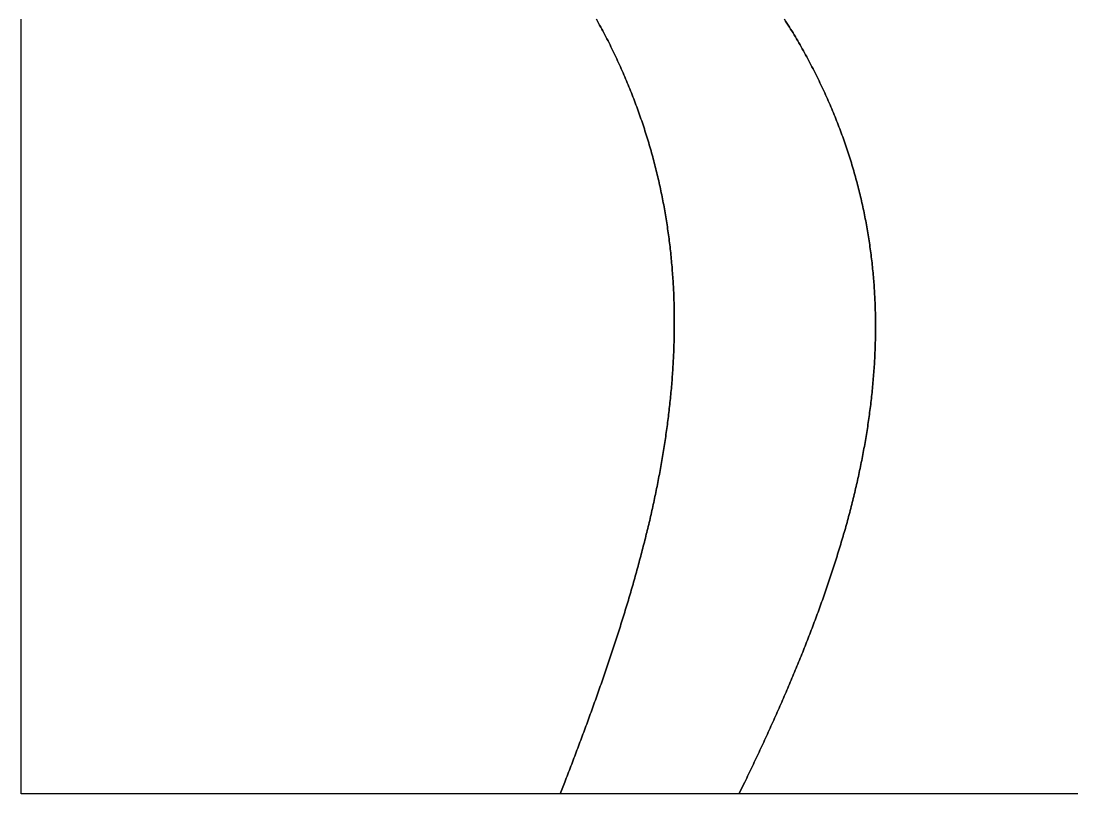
# Model space of a CAD drawing. Header units: millimetres. Extents: x 0 to 526, y 0 to 387.
# Drawn here: x 0 to 263, y 0 to 193.5 of the extents above; entities that cross this region are included whole.
import ezdxf

# ---------------------------------------------------------------- set-up
doc = ezdxf.new("R2010")
doc.units = ezdxf.units.MM
for name, color, linetype in [('P01', 3, 'CONTINUOUS'), ('P02', 3, 'CONTINUOUS'), ('P03', 3, 'CONTINUOUS')]:
    doc.layers.add(name, color=color, linetype=linetype)

msp = doc.modelspace()

# ---------------------------------------------------------------- linework, layer by layer
at = {"layer": 'P01'}
msp.add_lwpolyline([(143.986563, 194), (144.259843, 193.5), (144.532784, 193), (144.80353, 192.5), (145.072087, 192), (145.338458, 191.5), (145.60265, 191), (145.864668, 190.5), (146.124516, 190), (146.382199, 189.5), (146.637724, 189), (146.891094, 188.5), (147.142315, 188), (147.391392, 187.5), (147.638331, 187), (147.883136, 186.5), (148.125812, 186), (148.366365, 185.5), (148.604799, 185), (148.84112, 184.5), (149.075333, 184), (149.307443, 183.5), (149.537455, 183), (149.765374, 182.5), (149.991205, 182), (150.214954, 181.5), (150.436625, 181), (150.656224, 180.5), (150.873755, 180), (151.089224, 179.5), (151.302637, 179), (151.513997, 178.5), (151.72331, 178), (151.930582, 177.5), (152.135817, 177), (152.33902, 176.5), (152.540198, 176), (152.739353, 175.5), (152.936493, 175), (153.131621, 174.5), (153.324744, 174), (153.515865, 173.5), (153.704991, 173), (153.892126, 172.5), (154.077275, 172), (154.260445, 171.5), (154.441638, 171), (154.620862, 170.5), (154.79812, 170), (154.973418, 169.5), (155.146762, 169), (155.318155, 168.5), (155.487604, 168), (155.655114, 167.5), (155.820689, 167), (155.984334, 166.5), (156.146055, 166), (156.305857, 165.5), (156.463745, 165), (156.619724, 164.5), (156.7738, 164), (156.925976, 163.5), (157.076259, 163), (157.224654, 162.5), (157.371165, 162), (157.515797, 161.5), (157.658557, 161), (157.799448, 160.5), (157.938477, 160), (158.075647, 159.5), (158.210965, 159), (158.344436, 158.5), (158.476063, 158), (158.605854, 157.5), (158.733812, 157), (158.859942, 156.5), (158.984251, 156), (159.106743, 155.5), (159.227423, 155), (159.346296, 154.5), (159.463367, 154), (159.578642, 153.5), (159.692125, 153), (159.803822, 152.5), (159.913738, 152), (160.021878, 151.5), (160.128247, 151), (160.232849, 150.5), (160.335691, 150), (160.436778, 149.5), (160.536113, 149), (160.633704, 148.5), (160.729553, 148), (160.823668, 147.5), (160.916052, 147), (161.006712, 146.5), (161.095651, 146), (161.182876, 145.5), (161.268391, 145), (161.352201, 144.5), (161.434312, 144), (161.514729, 143.5), (161.593456, 143), (161.670499, 142.5), (161.745863, 142), (161.819553, 141.5), (161.891574, 141), (161.961931, 140.5), (162.03063, 140), (162.097675, 139.5), (162.163072, 139), (162.226825, 138.5), (162.288941, 138), (162.349423, 137.5), (162.408277, 137), (162.465508, 136.5), (162.521122, 136), (162.575123, 135.5), (162.627516, 135), (162.678307, 134.5), (162.727501, 134), (162.775102, 133.5), (162.821117, 133), (162.865549, 132.5), (162.908404, 132), (162.949688, 131.5), (162.989405, 131), (163.02756, 130.5), (163.064159, 130), (163.099206, 129.5), (163.132707, 129), (163.164667, 128.5), (163.195091, 128), (163.223985, 127.5), (163.251352, 127), (163.277198, 126.5), (163.301529, 126), (163.32435, 125.5), (163.345665, 125), (163.36548, 124.5), (163.383799, 124), (163.400629, 123.5), (163.415974, 123), (163.429839, 122.5), (163.442229, 122), (163.453149, 121.5), (163.462605, 121), (163.470602, 120.5), (163.477144, 120), (163.482237, 119.5), (163.485886, 119), (163.488096, 118.5), (163.488872, 118), (163.488219, 117.5), (163.486143, 117), (163.482648, 116.5), (163.47774, 116), (163.471423, 115.5), (163.463703, 115), (163.454585, 114.5), (163.444074, 114), (163.432175, 113.5), (163.418894, 113), (163.404234, 112.5), (163.388202, 112), (163.370803, 111.5), (163.352041, 111), (163.331922, 110.5), (163.310451, 110), (163.287633, 109.5), (163.263473, 109), (163.237976, 108.5), (163.211148, 108), (163.182993, 107.5), (163.153516, 107), (163.122723, 106.5), (163.090619, 106), (163.057208, 105.5), (163.022497, 105), (162.986489, 104.5), (162.949191, 104), (162.910607, 103.5), (162.870742, 103), (162.829602, 102.5), (162.787192, 102), (162.743516, 101.5), (162.69858, 101), (162.652389, 100.5), (162.604947, 100), (162.556261, 99.5), (162.506336, 99), (162.455175, 98.5), (162.402786, 98), (162.349171, 97.5), (162.294338, 97), (162.23829, 96.5), (162.181033, 96), (162.122572, 95.5), (162.062912, 95), (162.002058, 94.5), (161.940016, 94), (161.87679, 93.5), (161.812386, 93), (161.746808, 92.5), (161.680062, 92), (161.612153, 91.5), (161.543086, 91), (161.472866, 90.5), (161.401498, 90), (161.328988, 89.5), (161.25534, 89), (161.180559, 88.5), (161.104651, 88), (161.027621, 87.5), (160.949474, 87), (160.870214, 86.5), (160.789848, 86), (160.70838, 85.5), (160.625815, 85), (160.542159, 84.5), (160.457416, 84), (160.371591, 83.5), (160.284691, 83), (160.196719, 82.5), (160.107681, 82), (160.017582, 81.5), (159.926427, 81), (159.834221, 80.5), (159.74097, 80), (159.646679, 79.5), (159.551352, 79), (159.454994, 78.5), (159.357611, 78), (159.259209, 77.5), (159.159791, 77), (159.059363, 76.5), (158.957931, 76), (158.855499, 75.5), (158.752072, 75), (158.647656, 74.5), (158.542256, 74), (158.435876, 73.5), (158.328522, 73), (158.2202, 72.5), (158.110913, 72), (158.000668, 71.5), (157.889468, 71), (157.777321, 70.5), (157.664229, 70), (157.5502, 69.5), (157.435237, 69), (157.319346, 68.5), (157.202532, 68), (157.0848, 67.5), (156.966155, 67), (156.846603, 66.5), (156.726147, 66), (156.604795, 65.5), (156.48255, 65), (156.359417, 64.5), (156.235403, 64), (156.110511, 63.5), (155.984748, 63), (155.858117, 62.5), (155.730625, 62), (155.602277, 61.5), (155.473076, 61), (155.34303, 60.5), (155.212142, 60), (155.080417, 59.5), (154.947862, 59), (154.814481, 58.5), (154.680279, 58), (154.545261, 57.5), (154.409432, 57), (154.272798, 56.5), (154.135363, 56), (153.997134, 55.5), (153.858113, 55), (153.718308, 54.5), (153.577723, 54), (153.436363, 53.5), (153.294233, 53), (153.151338, 52.5), (153.007684, 52), (152.863275, 51.5), (152.718117, 51), (152.572215, 50.5), (152.425573, 50), (152.278198, 49.5), (152.130093, 49), (151.981265, 48.5), (151.831718, 48), (151.681458, 47.5), (151.530489, 47), (151.378816, 46.5), (151.226445, 46), (151.073382, 45.5), (150.91963, 45), (150.765195, 44.5), (150.610082, 44), (150.454296, 43.5), (150.297843, 43), (150.140728, 42.5), (149.982955, 42), (149.824529, 41.5), (149.665457, 41), (149.505742, 40.5), (149.345391, 40), (149.184407, 39.5), (149.022797, 39), (148.860565, 38.5), (148.697716, 38), (148.534257, 37.5), (148.37019, 37), (148.205523, 36.5), (148.040259, 36), (147.874405, 35.5), (147.707964, 35), (147.540943, 34.5), (147.373346, 34), (147.205179, 33.5), (147.036446, 33), (146.867153, 32.5), (146.697304, 32), (146.526905, 31.5), (146.355962, 31), (146.184478, 30.5), (146.01246, 30), (145.839911, 29.5), (145.666839, 29), (145.493246, 28.5), (145.31914, 28), (145.144524, 27.5), (144.969404, 27), (144.793785, 26.5), (144.617672, 26), (144.44107, 25.5), (144.263984, 25), (144.08642, 24.5), (143.908382, 24), (143.729876, 23.5), (143.550906, 23), (143.371479, 22.5), (143.191598, 22), (143.011269, 21.5), (142.830498, 21), (142.649288, 20.5), (142.467646, 20), (142.285577, 19.5), (142.103085, 19), (141.920176, 18.5), (141.736854, 18), (141.553125, 17.5), (141.368995, 17), (141.184467, 16.5), (140.999548, 16), (140.814242, 15.5), (140.628555, 15), (140.442491, 14.5), (140.256055, 14), (140.069254, 13.5), (139.882091, 13), (139.694572, 12.5), (139.506703, 12), (139.318487, 11.5), (139.129931, 11), (138.941039, 10.5), (138.751817, 10), (138.56227, 9.5), (138.372402, 9), (138.182219, 8.5), (137.991726, 8), (137.800928, 7.5), (137.60983, 7), (137.418437, 6.5), (137.226755, 6), (137.034788, 5.5), (136.842542, 5), (136.650022, 4.5), (136.457232, 4), (136.264179, 3.5), (136.070866, 3), (134.910224, 0), (0, 0), (0, 3), (0, 3.5), (0, 4), (0, 4.5), (0, 5), (0, 5.5), (0, 6), (0, 6.5), (0, 7), (0, 7.5), (0, 8), (0, 8.5), (0, 9), (0, 9.5), (0, 10), (0, 10.5), (0, 11), (0, 11.5), (0, 12), (0, 12.5), (0, 13), (0, 13.5), (0, 14), (0, 14.5), (0, 15), (0, 15.5), (0, 16), (0, 16.5), (0, 17), (0, 17.5), (0, 18), (0, 18.5), (0, 19), (0, 19.5), (0, 20), (0, 20.5), (0, 21), (0, 21.5), (0, 22), (0, 22.5), (0, 23), (0, 23.5), (0, 24), (0, 24.5), (0, 25), (0, 25.5), (0, 26), (0, 26.5), (0, 27), (0, 27.5), (0, 28), (0, 28.5), (0, 29), (0, 29.5), (0, 30), (0, 30.5), (0, 31), (0, 31.5), (0, 32), (0, 32.5), (0, 33), (0, 33.5), (0, 34), (0, 34.5), (0, 35), (0, 35.5), (0, 36), (0, 36.5), (0, 37), (0, 37.5), (0, 38), (0, 38.5), (0, 39), (0, 39.5), (0, 40), (0, 40.5), (0, 41), (0, 41.5), (0, 42), (0, 42.5), (0, 43), (0, 43.5), (0, 44), (0, 44.5), (0, 45), (0, 45.5), (0, 46), (0, 46.5), (0, 47), (0, 47.5), (0, 48), (0, 48.5), (0, 49), (0, 49.5), (0, 50), (0, 50.5), (0, 51), (0, 51.5), (0, 52), (0, 52.5), (0, 53), (0, 53.5), (0, 54), (0, 54.5), (0, 55), (0, 55.5), (0, 56), (0, 56.5), (0, 57), (0, 57.5), (0, 58), (0, 58.5), (0, 59), (0, 59.5), (0, 60), (0, 60.5), (0, 61), (0, 61.5), (0, 62), (0, 62.5), (0, 63), (0, 63.5), (0, 64), (0, 64.5), (0, 65), (0, 65.5), (0, 66), (0, 66.5), (0, 67), (0, 67.5), (0, 68), (0, 68.5), (0, 69), (0, 69.5), (0, 70), (0, 70.5), (0, 71), (0, 71.5), (0, 72), (0, 72.5), (0, 73), (0, 73.5), (0, 74), (0, 74.5), (0, 75), (0, 75.5), (0, 76), (0, 76.5), (0, 77), (0, 77.5), (0, 78), (0, 78.5), (0, 79), (0, 79.5), (0, 80), (0, 80.5), (0, 81), (0, 81.5), (0, 82), (0, 82.5), (0, 83), (0, 83.5), (0, 84), (0, 84.5), (0, 85), (0, 85.5), (0, 86), (0, 86.5), (0, 87), (0, 87.5), (0, 88), (0, 88.5), (0, 89), (0, 89.5), (0, 90), (0, 90.5), (0, 91), (0, 91.5), (0, 92), (0, 92.5), (0, 93), (0, 93.5), (0, 94), (0, 94.5), (0, 95), (0, 95.5), (0, 96), (0, 96.5), (0, 97), (0, 97.5), (0, 98), (0, 98.5), (0, 99), (0, 99.5), (0, 100), (0, 100.5), (0, 101), (0, 101.5), (0, 102), (0, 102.5), (0, 103), (0, 103.5), (0, 104), (0, 104.5), (0, 105), (0, 105.5), (0, 106), (0, 106.5), (0, 107), (0, 107.5), (0, 108), (0, 108.5), (0, 109), (0, 109.5), (0, 110), (0, 110.5), (0, 111), (0, 111.5), (0, 112), (0, 112.5), (0, 113), (0, 113.5), (0, 114), (0, 114.5), (0, 115), (0, 115.5), (0, 116), (0, 116.5), (0, 117), (0, 117.5), (0, 118), (0, 118.5), (0, 119), (0, 119.5), (0, 120), (0, 120.5), (0, 121), (0, 121.5), (0, 122), (0, 122.5), (0, 123), (0, 123.5), (0, 124), (0, 124.5), (0, 125), (0, 125.5), (0, 126), (0, 126.5), (0, 127), (0, 127.5), (0, 128), (0, 128.5), (0, 129), (0, 129.5), (0, 130), (0, 130.5), (0, 131), (0, 131.5), (0, 132), (0, 132.5), (0, 133), (0, 133.5), (0, 134), (0, 134.5), (0, 135), (0, 135.5), (0, 136), (0, 136.5), (0, 137), (0, 137.5), (0, 138), (0, 138.5), (0, 139), (0, 139.5), (0, 140), (0, 140.5), (0, 141), (0, 141.5), (0, 142), (0, 142.5), (0, 143), (0, 143.5), (0, 144), (0, 144.5), (0, 145), (0, 145.5), (0, 146), (0, 146.5), (0, 147), (0, 147.5), (0, 148), (0, 148.5), (0, 149), (0, 149.5), (0, 150), (0, 150.5), (0, 151), (0, 151.5), (0, 152), (0, 152.5), (0, 153), (0, 153.5), (0, 154), (0, 154.5), (0, 155), (0, 155.5), (0, 156), (0, 156.5), (0, 157), (0, 157.5), (0, 158), (0, 158.5), (0, 159), (0, 159.5), (0, 160), (0, 160.5), (0, 161), (0, 161.5), (0, 162), (0, 162.5), (0, 163), (0, 163.5), (0, 164), (0, 164.5), (0, 165), (0, 165.5), (0, 166), (0, 166.5), (0, 167), (0, 167.5), (0, 168), (0, 168.5), (0, 169), (0, 169.5), (0, 170), (0, 170.5), (0, 171), (0, 171.5), (0, 172), (0, 172.5), (0, 173), (0, 173.5), (0, 174), (0, 174.5), (0, 175), (0, 175.5), (0, 176), (0, 176.5), (0, 177), (0, 177.5), (0, 178), (0, 178.5), (0, 179), (0, 179.5), (0, 180), (0, 180.5), (0, 181), (0, 181.5), (0, 182), (0, 182.5), (0, 183), (0, 183.5), (0, 184), (0, 184.5), (0, 185), (0, 185.5), (0, 186), (0, 186.5), (0, 187), (0, 187.5), (0, 188), (0, 188.5), (0, 189), (0, 189.5), (0, 190), (0, 190.5), (0, 191), (0, 191.5), (0, 192), (0, 192.5), (0, 193), (0, 193.5), (0, 194)], dxfattribs=at)
at = {"layer": 'P02'}
msp.add_lwpolyline([(191.033131, 194), (191.346457, 193.5), (191.659571, 193), (191.970237, 192.5), (192.278459, 192), (192.584243, 191.5), (192.887594, 191), (193.188517, 190.5), (193.487017, 190), (193.7831, 189.5), (194.076771, 189), (194.368034, 188.5), (194.656896, 188), (194.943362, 187.5), (195.227436, 187), (195.509124, 186.5), (195.788431, 186), (196.065362, 185.5), (196.339923, 185), (196.612118, 184.5), (196.881954, 184), (197.149435, 183.5), (197.414566, 183), (197.677353, 182.5), (197.9378, 182), (198.195914, 181.5), (198.451699, 181), (198.705161, 180.5), (198.956304, 180), (199.205135, 179.5), (199.451657, 179), (199.695877, 178.5), (199.937799, 178), (200.17743, 177.5), (200.414773, 177), (200.649834, 176.5), (200.88262, 176), (201.113133, 175.5), (201.341381, 175), (201.567368, 174.5), (201.791099, 174), (202.01258, 173.5), (202.231816, 173), (202.448811, 172.5), (202.663572, 172), (202.876104, 171.5), (203.086411, 171), (203.294499, 170.5), (203.500373, 170), (203.704038, 169.5), (203.9055, 169), (204.104764, 168.5), (204.301834, 168), (204.496717, 167.5), (204.689418, 167), (204.879941, 166.5), (205.068292, 166), (205.254476, 165.5), (205.438498, 165), (205.620364, 164.5), (205.800079, 164), (205.977647, 163.5), (206.153075, 163), (206.326367, 162.5), (206.497529, 162), (206.666566, 161.5), (206.833482, 161), (206.998284, 160.5), (207.160977, 160), (207.321565, 159.5), (207.480054, 159), (207.63645, 158.5), (207.790757, 158), (207.94298, 157.5), (208.093125, 157), (208.241197, 156.5), (208.387202, 156), (208.531144, 155.5), (208.673028, 155), (208.812861, 154.5), (208.950647, 154), (209.086391, 153.5), (209.220098, 153), (209.351775, 152.5), (209.481425, 152), (209.609055, 151.5), (209.734669, 151), (209.858273, 150.5), (209.979872, 150), (210.099471, 149.5), (210.217075, 149), (210.332689, 148.5), (210.44632, 148), (210.557971, 147.5), (210.667649, 147), (210.775358, 146.5), (210.881104, 146), (210.984892, 145.5), (211.086726, 145), (211.186613, 144.5), (211.284558, 144), (211.380565, 143.5), (211.47464, 143), (211.566789, 142.5), (211.657016, 142), (211.745326, 141.5), (211.831726, 141), (211.916219, 140.5), (211.998812, 140), (212.079509, 139.5), (212.158316, 139), (212.235237, 138.5), (212.310279, 138), (212.383447, 137.5), (212.454745, 137), (212.524178, 136.5), (212.591753, 136), (212.657474, 135.5), (212.721347, 135), (212.783376, 134.5), (212.843567, 134), (212.901925, 133.5), (212.958456, 133), (213.013164, 132.5), (213.066055, 132), (213.117134, 131.5), (213.166406, 131), (213.213877, 130.5), (213.259551, 130), (213.303434, 129.5), (213.345531, 129), (213.385848, 128.5), (213.424389, 128), (213.46116, 127.5), (213.496166, 127), (213.529412, 126.5), (213.560904, 126), (213.590646, 125.5), (213.618644, 125), (213.644903, 124.5), (213.669428, 124), (213.692225, 123.5), (213.713299, 123), (213.732654, 122.5), (213.750297, 122), (213.766232, 121.5), (213.780465, 121), (213.793001, 120.5), (213.803844, 120), (213.813001, 119.5), (213.820477, 119), (213.826276, 118.5), (213.830404, 118), (213.832866, 117.5), (213.833668, 117), (213.832814, 116.5), (213.83031, 116), (213.826161, 115.5), (213.820372, 115), (213.812949, 114.5), (213.803896, 114), (213.79322, 113.5), (213.780924, 113), (213.767015, 112.5), (213.751497, 112), (213.734376, 111.5), (213.715657, 111), (213.695346, 110.5), (213.673447, 110), (213.649965, 109.5), (213.624906, 109), (213.598276, 108.5), (213.570078, 108), (213.54032, 107.5), (213.509005, 107), (213.476139, 106.5), (213.441727, 106), (213.405774, 105.5), (213.368287, 105), (213.329269, 104.5), (213.288726, 104), (213.246663, 103.5), (213.203086, 103), (213.158, 102.5), (213.11141, 102), (213.06332, 101.5), (213.013738, 101), (212.962666, 100.5), (212.910112, 100), (212.85608, 99.5), (212.800575, 99), (212.743602, 98.5), (212.685167, 98), (212.625275, 97.5), (212.563931, 97), (212.501141, 96.5), (212.436909, 96), (212.371241, 95.5), (212.304142, 95), (212.235617, 94.5), (212.165671, 94), (212.094311, 93.5), (212.02154, 93), (211.947364, 92.5), (211.871789, 92), (211.794819, 91.5), (211.71646, 91), (211.636717, 90.5), (211.555595, 90), (211.4731, 89.5), (211.389236, 89), (211.304009, 88.5), (211.217424, 88), (211.129487, 87.5), (211.040202, 87), (210.949575, 86.5), (210.85761, 86), (210.764314, 85.5), (210.669692, 85), (210.573748, 84.5), (210.476487, 84), (210.377916, 83.5), (210.278039, 83), (210.176862, 82.5), (210.074389, 82), (209.970627, 81.5), (209.865579, 81), (209.759252, 80.5), (209.651651, 80), (209.54278, 79.5), (209.432645, 79), (209.321252, 78.5), (209.208605, 78), (209.09471, 77.5), (208.979571, 77), (208.863195, 76.5), (208.745586, 76), (208.62675, 75.5), (208.506691, 75), (208.385416, 74.5), (208.262928, 74), (208.139235, 73.5), (208.01434, 73), (207.888248, 72.5), (207.760966, 72), (207.632498, 71.5), (207.50285, 71), (207.372026, 70.5), (207.240033, 70), (207.106875, 69.5), (206.972557, 69), (206.837084, 68.5), (206.700463, 68), (206.562698, 67.5), (206.423794, 67), (206.283756, 66.5), (206.14259, 66), (206.000302, 65.5), (205.856895, 65), (205.712376, 64.5), (205.566749, 64), (205.42002, 63.5), (205.272195, 63), (205.123277, 62.5), (204.973273, 62), (204.822188, 61.5), (204.670027, 61), (204.516795, 60.5), (204.362497, 60), (204.207139, 59.5), (204.050725, 59), (203.893262, 58.5), (203.734754, 58), (203.575206, 57.5), (203.414624, 57), (203.253013, 56.5), (203.090378, 56), (202.926724, 55.5), (202.762057, 55), (202.596382, 54.5), (202.429704, 54), (202.262028, 53.5), (202.093359, 53), (201.923703, 52.5), (201.753065, 52), (201.58145, 51.5), (201.408864, 51), (201.235311, 50.5), (201.060796, 50), (200.885326, 49.5), (200.708905, 49), (200.531538, 48.5), (200.353231, 48), (200.173989, 47.5), (199.993817, 47), (199.81272, 46.5), (199.630703, 46), (199.447773, 45.5), (199.263933, 45), (199.07919, 44.5), (198.893547, 44), (198.707012, 43.5), (198.519588, 43), (198.331282, 42.5), (198.142097, 42), (197.95204, 41.5), (197.761116, 41), (197.56933, 40.5), (197.376687, 40), (197.183192, 39.5), (196.988851, 39), (196.793668, 38.5), (196.59765, 38), (196.400801, 37.5), (196.203126, 37), (196.004631, 36.5), (195.805321, 36), (195.605201, 35.5), (195.404277, 35), (195.202553, 34.5), (195.000034, 34), (194.796727, 33.5), (194.592636, 33), (194.387766, 32.5), (194.182123, 32), (193.975712, 31.5), (193.768538, 31), (193.560606, 30.5), (193.351922, 30), (193.142491, 29.5), (192.932317, 29), (192.721407, 28.5), (192.509765, 28), (192.297397, 27.5), (192.084307, 27), (191.870502, 26.5), (191.655986, 26), (191.440764, 25.5), (191.224842, 25), (191.008225, 24.5), (190.790919, 24), (190.572927, 23.5), (190.354257, 23), (190.134912, 22.5), (189.914898, 22), (189.69422, 21.5), (189.472884, 21), (189.250895, 20.5), (189.028257, 20), (188.804977, 19.5), (188.581058, 19), (188.356508, 18.5), (188.13133, 18), (187.905531, 17.5), (187.679114, 17), (187.452086, 16.5), (187.224452, 16), (186.996216, 15.5), (186.767385, 15), (186.537963, 14.5), (186.307956, 14), (186.077368, 13.5), (185.846205, 13), (185.614473, 12.5), (185.382176, 12), (185.149319, 11.5), (184.915909, 11), (184.681949, 10.5), (184.447446, 10), (184.212404, 9.5), (183.97683, 9), (183.740727, 8.5), (183.504101, 8), (183.266957, 7.5), (183.029302, 7), (182.791139, 6.5), (182.552474, 6), (182.313312, 5.5), (182.073659, 5), (181.83352, 4.5), (181.592899, 4), (181.351803, 3.5), (181.110236, 3), (179.659433, 0), (134.910224, 0), (136.070866, 3), (136.264179, 3.5), (136.457232, 4), (136.650022, 4.5), (136.842542, 5), (137.034788, 5.5), (137.226755, 6), (137.418437, 6.5), (137.60983, 7), (137.800928, 7.5), (137.991726, 8), (138.182219, 8.5), (138.372402, 9), (138.56227, 9.5), (138.751817, 10), (138.941039, 10.5), (139.129931, 11), (139.318487, 11.5), (139.506703, 12), (139.694572, 12.5), (139.882091, 13), (140.069254, 13.5), (140.256055, 14), (140.442491, 14.5), (140.628555, 15), (140.814242, 15.5), (140.999548, 16), (141.184467, 16.5), (141.368995, 17), (141.553125, 17.5), (141.736854, 18), (141.920176, 18.5), (142.103085, 19), (142.285577, 19.5), (142.467646, 20), (142.649288, 20.5), (142.830498, 21), (143.011269, 21.5), (143.191598, 22), (143.371479, 22.5), (143.550906, 23), (143.729876, 23.5), (143.908382, 24), (144.08642, 24.5), (144.263984, 25), (144.44107, 25.5), (144.617672, 26), (144.793785, 26.5), (144.969404, 27), (145.144524, 27.5), (145.31914, 28), (145.493246, 28.5), (145.666839, 29), (145.839911, 29.5), (146.01246, 30), (146.184478, 30.5), (146.355962, 31), (146.526905, 31.5), (146.697304, 32), (146.867153, 32.5), (147.036446, 33), (147.205179, 33.5), (147.373346, 34), (147.540943, 34.5), (147.707964, 35), (147.874405, 35.5), (148.040259, 36), (148.205523, 36.5), (148.37019, 37), (148.534257, 37.5), (148.697716, 38), (148.860565, 38.5), (149.022797, 39), (149.184407, 39.5), (149.345391, 40), (149.505742, 40.5), (149.665457, 41), (149.824529, 41.5), (149.982955, 42), (150.140728, 42.5), (150.297843, 43), (150.454296, 43.5), (150.610082, 44), (150.765195, 44.5), (150.91963, 45), (151.073382, 45.5), (151.226445, 46), (151.378816, 46.5), (151.530489, 47), (151.681458, 47.5), (151.831718, 48), (151.981265, 48.5), (152.130093, 49), (152.278198, 49.5), (152.425573, 50), (152.572215, 50.5), (152.718117, 51), (152.863275, 51.5), (153.007684, 52), (153.151338, 52.5), (153.294233, 53), (153.436363, 53.5), (153.577723, 54), (153.718308, 54.5), (153.858113, 55), (153.997134, 55.5), (154.135363, 56), (154.272798, 56.5), (154.409432, 57), (154.545261, 57.5), (154.680279, 58), (154.814481, 58.5), (154.947862, 59), (155.080417, 59.5), (155.212142, 60), (155.34303, 60.5), (155.473076, 61), (155.602277, 61.5), (155.730625, 62), (155.858117, 62.5), (155.984748, 63), (156.110511, 63.5), (156.235403, 64), (156.359417, 64.5), (156.48255, 65), (156.604795, 65.5), (156.726147, 66), (156.846603, 66.5), (156.966155, 67), (157.0848, 67.5), (157.202532, 68), (157.319346, 68.5), (157.435237, 69), (157.5502, 69.5), (157.664229, 70), (157.777321, 70.5), (157.889468, 71), (158.000668, 71.5), (158.110913, 72), (158.2202, 72.5), (158.328522, 73), (158.435876, 73.5), (158.542256, 74), (158.647656, 74.5), (158.752072, 75), (158.855499, 75.5), (158.957931, 76), (159.059363, 76.5), (159.159791, 77), (159.259209, 77.5), (159.357611, 78), (159.454994, 78.5), (159.551352, 79), (159.646679, 79.5), (159.74097, 80), (159.834221, 80.5), (159.926427, 81), (160.017582, 81.5), (160.107681, 82), (160.196719, 82.5), (160.284691, 83), (160.371591, 83.5), (160.457416, 84), (160.542159, 84.5), (160.625815, 85), (160.70838, 85.5), (160.789848, 86), (160.870214, 86.5), (160.949474, 87), (161.027621, 87.5), (161.104651, 88), (161.180559, 88.5), (161.25534, 89), (161.328988, 89.5), (161.401498, 90), (161.472866, 90.5), (161.543086, 91), (161.612153, 91.5), (161.680062, 92), (161.746808, 92.5), (161.812386, 93), (161.87679, 93.5), (161.940016, 94), (162.002058, 94.5), (162.062912, 95), (162.122572, 95.5), (162.181033, 96), (162.23829, 96.5), (162.294338, 97), (162.349171, 97.5), (162.402786, 98), (162.455175, 98.5), (162.506336, 99), (162.556261, 99.5), (162.604947, 100), (162.652389, 100.5), (162.69858, 101), (162.743516, 101.5), (162.787192, 102), (162.829602, 102.5), (162.870742, 103), (162.910607, 103.5), (162.949191, 104), (162.986489, 104.5), (163.022497, 105), (163.057208, 105.5), (163.090619, 106), (163.122723, 106.5), (163.153516, 107), (163.182993, 107.5), (163.211148, 108), (163.237976, 108.5), (163.263473, 109), (163.287633, 109.5), (163.310451, 110), (163.331922, 110.5), (163.352041, 111), (163.370803, 111.5), (163.388202, 112), (163.404234, 112.5), (163.418894, 113), (163.432175, 113.5), (163.444074, 114), (163.454585, 114.5), (163.463703, 115), (163.471423, 115.5), (163.47774, 116), (163.482648, 116.5), (163.486143, 117), (163.488219, 117.5), (163.488872, 118), (163.488096, 118.5), (163.485886, 119), (163.482237, 119.5), (163.477144, 120), (163.470602, 120.5), (163.462605, 121), (163.453149, 121.5), (163.442229, 122), (163.429839, 122.5), (163.415974, 123), (163.400629, 123.5), (163.383799, 124), (163.36548, 124.5), (163.345665, 125), (163.32435, 125.5), (163.301529, 126), (163.277198, 126.5), (163.251352, 127), (163.223985, 127.5), (163.195091, 128), (163.164667, 128.5), (163.132707, 129), (163.099206, 129.5), (163.064159, 130), (163.02756, 130.5), (162.989405, 131), (162.949688, 131.5), (162.908404, 132), (162.865549, 132.5), (162.821117, 133), (162.775102, 133.5), (162.727501, 134), (162.678307, 134.5), (162.627516, 135), (162.575123, 135.5), (162.521122, 136), (162.465508, 136.5), (162.408277, 137), (162.349423, 137.5), (162.288941, 138), (162.226825, 138.5), (162.163072, 139), (162.097675, 139.5), (162.03063, 140), (161.961931, 140.5), (161.891574, 141), (161.819553, 141.5), (161.745863, 142), (161.670499, 142.5), (161.593456, 143), (161.514729, 143.5), (161.434312, 144), (161.352201, 144.5), (161.268391, 145), (161.182876, 145.5), (161.095651, 146), (161.006712, 146.5), (160.916052, 147), (160.823668, 147.5), (160.729553, 148), (160.633704, 148.5), (160.536113, 149), (160.436778, 149.5), (160.335691, 150), (160.232849, 150.5), (160.128247, 151), (160.021878, 151.5), (159.913738, 152), (159.803822, 152.5), (159.692125, 153), (159.578642, 153.5), (159.463367, 154), (159.346296, 154.5), (159.227423, 155), (159.106743, 155.5), (158.984251, 156), (158.859942, 156.5), (158.733812, 157), (158.605854, 157.5), (158.476063, 158), (158.344436, 158.5), (158.210965, 159), (158.075647, 159.5), (157.938477, 160), (157.799448, 160.5), (157.658557, 161), (157.515797, 161.5), (157.371165, 162), (157.224654, 162.5), (157.076259, 163), (156.925976, 163.5), (156.7738, 164), (156.619724, 164.5), (156.463745, 165), (156.305857, 165.5), (156.146055, 166), (155.984334, 166.5), (155.820689, 167), (155.655114, 167.5), (155.487604, 168), (155.318155, 168.5), (155.146762, 169), (154.973418, 169.5), (154.79812, 170), (154.620862, 170.5), (154.441638, 171), (154.260445, 171.5), (154.077275, 172), (153.892126, 172.5), (153.704991, 173), (153.515865, 173.5), (153.324744, 174), (153.131621, 174.5), (152.936493, 175), (152.739353, 175.5), (152.540198, 176), (152.33902, 176.5), (152.135817, 177), (151.930582, 177.5), (151.72331, 178), (151.513997, 178.5), (151.302637, 179), (151.089224, 179.5), (150.873755, 180), (150.656224, 180.5), (150.436625, 181), (150.214954, 181.5), (149.991205, 182), (149.765374, 182.5), (149.537455, 183), (149.307443, 183.5), (149.075333, 184), (148.84112, 184.5), (148.604799, 185), (148.366365, 185.5), (148.125812, 186), (147.883136, 186.5), (147.638331, 187), (147.391392, 187.5), (147.142315, 188), (146.891094, 188.5), (146.637724, 189), (146.382199, 189.5), (146.124516, 190), (145.864668, 190.5), (145.60265, 191), (145.338458, 191.5), (145.072087, 192), (144.80353, 192.5), (144.532784, 193), (144.259843, 193.5), (143.986563, 194)], dxfattribs=at)
at = {"layer": 'P03'}
msp.add_lwpolyline([(343.632401, 0), (179.659433, 0), (181.110236, 3), (181.351803, 3.5), (181.592899, 4), (181.83352, 4.5), (182.073659, 5), (182.313312, 5.5), (182.552474, 6), (182.791139, 6.5), (183.029302, 7), (183.266957, 7.5), (183.504101, 8), (183.740727, 8.5), (183.97683, 9), (184.212404, 9.5), (184.447446, 10), (184.681949, 10.5), (184.915909, 11), (185.149319, 11.5), (185.382176, 12), (185.614473, 12.5), (185.846205, 13), (186.077368, 13.5), (186.307956, 14), (186.537963, 14.5), (186.767385, 15), (186.996216, 15.5), (187.224452, 16), (187.452086, 16.5), (187.679114, 17), (187.905531, 17.5), (188.13133, 18), (188.356508, 18.5), (188.581058, 19), (188.804977, 19.5), (189.028257, 20), (189.250895, 20.5), (189.472884, 21), (189.69422, 21.5), (189.914898, 22), (190.134912, 22.5), (190.354257, 23), (190.572927, 23.5), (190.790919, 24), (191.008225, 24.5), (191.224842, 25), (191.440764, 25.5), (191.655986, 26), (191.870502, 26.5), (192.084307, 27), (192.297397, 27.5), (192.509765, 28), (192.721407, 28.5), (192.932317, 29), (193.142491, 29.5), (193.351922, 30), (193.560606, 30.5), (193.768538, 31), (193.975712, 31.5), (194.182123, 32), (194.387766, 32.5), (194.592636, 33), (194.796727, 33.5), (195.000034, 34), (195.202553, 34.5), (195.404277, 35), (195.605201, 35.5), (195.805321, 36), (196.004631, 36.5), (196.203126, 37), (196.400801, 37.5), (196.59765, 38), (196.793668, 38.5), (196.988851, 39), (197.183192, 39.5), (197.376687, 40), (197.56933, 40.5), (197.761116, 41), (197.95204, 41.5), (198.142097, 42), (198.331282, 42.5), (198.519588, 43), (198.707012, 43.5), (198.893547, 44), (199.07919, 44.5), (199.263933, 45), (199.447773, 45.5), (199.630703, 46), (199.81272, 46.5), (199.993817, 47), (200.173989, 47.5), (200.353231, 48), (200.531538, 48.5), (200.708905, 49), (200.885326, 49.5), (201.060796, 50), (201.235311, 50.5), (201.408864, 51), (201.58145, 51.5), (201.753065, 52), (201.923703, 52.5), (202.093359, 53), (202.262028, 53.5), (202.429704, 54), (202.596382, 54.5), (202.762057, 55), (202.926724, 55.5), (203.090378, 56), (203.253013, 56.5), (203.414624, 57), (203.575206, 57.5), (203.734754, 58), (203.893262, 58.5), (204.050725, 59), (204.207139, 59.5), (204.362497, 60), (204.516795, 60.5), (204.670027, 61), (204.822188, 61.5), (204.973273, 62), (205.123277, 62.5), (205.272195, 63), (205.42002, 63.5), (205.566749, 64), (205.712376, 64.5), (205.856895, 65), (206.000302, 65.5), (206.14259, 66), (206.283756, 66.5), (206.423794, 67), (206.562698, 67.5), (206.700463, 68), (206.837084, 68.5), (206.972557, 69), (207.106875, 69.5), (207.240033, 70), (207.372026, 70.5), (207.50285, 71), (207.632498, 71.5), (207.760966, 72), (207.888248, 72.5), (208.01434, 73), (208.139235, 73.5), (208.262928, 74), (208.385416, 74.5), (208.506691, 75), (208.62675, 75.5), (208.745586, 76), (208.863195, 76.5), (208.979571, 77), (209.09471, 77.5), (209.208605, 78), (209.321252, 78.5), (209.432645, 79), (209.54278, 79.5), (209.651651, 80), (209.759252, 80.5), (209.865579, 81), (209.970627, 81.5), (210.074389, 82), (210.176862, 82.5), (210.278039, 83), (210.377916, 83.5), (210.476487, 84), (210.573748, 84.5), (210.669692, 85), (210.764314, 85.5), (210.85761, 86), (210.949575, 86.5), (211.040202, 87), (211.129487, 87.5), (211.217424, 88), (211.304009, 88.5), (211.389236, 89), (211.4731, 89.5), (211.555595, 90), (211.636717, 90.5), (211.71646, 91), (211.794819, 91.5), (211.871789, 92), (211.947364, 92.5), (212.02154, 93), (212.094311, 93.5), (212.165671, 94), (212.235617, 94.5), (212.304142, 95), (212.371241, 95.5), (212.436909, 96), (212.501141, 96.5), (212.563931, 97), (212.625275, 97.5), (212.685167, 98), (212.743602, 98.5), (212.800575, 99), (212.85608, 99.5), (212.910112, 100), (212.962666, 100.5), (213.013738, 101), (213.06332, 101.5), (213.11141, 102), (213.158, 102.5), (213.203086, 103), (213.246663, 103.5), (213.288726, 104), (213.329269, 104.5), (213.368287, 105), (213.405774, 105.5), (213.441727, 106), (213.476139, 106.5), (213.509005, 107), (213.54032, 107.5), (213.570078, 108), (213.598276, 108.5), (213.624906, 109), (213.649965, 109.5), (213.673447, 110), (213.695346, 110.5), (213.715657, 111), (213.734376, 111.5), (213.751497, 112), (213.767015, 112.5), (213.780924, 113), (213.79322, 113.5), (213.803896, 114), (213.812949, 114.5), (213.820372, 115), (213.826161, 115.5), (213.83031, 116), (213.832814, 116.5), (213.833668, 117), (213.832866, 117.5), (213.830404, 118), (213.826276, 118.5), (213.820477, 119), (213.813001, 119.5), (213.803844, 120), (213.793001, 120.5), (213.780465, 121), (213.766232, 121.5), (213.750297, 122), (213.732654, 122.5), (213.713299, 123), (213.692225, 123.5), (213.669428, 124), (213.644903, 124.5), (213.618644, 125), (213.590646, 125.5), (213.560904, 126), (213.529412, 126.5), (213.496166, 127), (213.46116, 127.5), (213.424389, 128), (213.385848, 128.5), (213.345531, 129), (213.303434, 129.5), (213.259551, 130), (213.213877, 130.5), (213.166406, 131), (213.117134, 131.5), (213.066055, 132), (213.013164, 132.5), (212.958456, 133), (212.901925, 133.5), (212.843567, 134), (212.783376, 134.5), (212.721347, 135), (212.657474, 135.5), (212.591753, 136), (212.524178, 136.5), (212.454745, 137), (212.383447, 137.5), (212.310279, 138), (212.235237, 138.5), (212.158316, 139), (212.079509, 139.5), (211.998812, 140), (211.916219, 140.5), (211.831726, 141), (211.745326, 141.5), (211.657016, 142), (211.566789, 142.5), (211.47464, 143), (211.380565, 143.5), (211.284558, 144), (211.186613, 144.5), (211.086726, 145), (210.984892, 145.5), (210.881104, 146), (210.775358, 146.5), (210.667649, 147), (210.557971, 147.5), (210.44632, 148), (210.332689, 148.5), (210.217075, 149), (210.099471, 149.5), (209.979872, 150), (209.858273, 150.5), (209.734669, 151), (209.609055, 151.5), (209.481425, 152), (209.351775, 152.5), (209.220098, 153), (209.086391, 153.5), (208.950647, 154), (208.812861, 154.5), (208.673028, 155), (208.531144, 155.5), (208.387202, 156), (208.241197, 156.5), (208.093125, 157), (207.94298, 157.5), (207.790757, 158), (207.63645, 158.5), (207.480054, 159), (207.321565, 159.5), (207.160977, 160), (206.998284, 160.5), (206.833482, 161), (206.666566, 161.5), (206.497529, 162), (206.326367, 162.5), (206.153075, 163), (205.977647, 163.5), (205.800079, 164), (205.620364, 164.5), (205.438498, 165), (205.254476, 165.5), (205.068292, 166), (204.879941, 166.5), (204.689418, 167), (204.496717, 167.5), (204.301834, 168), (204.104764, 168.5), (203.9055, 169), (203.704038, 169.5), (203.500373, 170), (203.294499, 170.5), (203.086411, 171), (202.876104, 171.5), (202.663572, 172), (202.448811, 172.5), (202.231816, 173), (202.01258, 173.5), (201.791099, 174), (201.567368, 174.5), (201.341381, 175), (201.113133, 175.5), (200.88262, 176), (200.649834, 176.5), (200.414773, 177), (200.17743, 177.5), (199.937799, 178), (199.695877, 178.5), (199.451657, 179), (199.205135, 179.5), (198.956304, 180), (198.705161, 180.5), (198.451699, 181), (198.195914, 181.5), (197.9378, 182), (197.677353, 182.5), (197.414566, 183), (197.149435, 183.5), (196.881954, 184), (196.612118, 184.5), (196.339923, 185), (196.065362, 185.5), (195.788431, 186), (195.509124, 186.5), (195.227436, 187), (194.943362, 187.5), (194.656896, 188), (194.368034, 188.5), (194.076771, 189), (193.7831, 189.5), (193.487017, 190), (193.188517, 190.5), (192.887594, 191), (192.584243, 191.5), (192.278459, 192), (191.970237, 192.5), (191.659571, 193), (191.346457, 193.5), (191.033131, 194)], dxfattribs=at)

doc.saveas('drawing.dxf')
